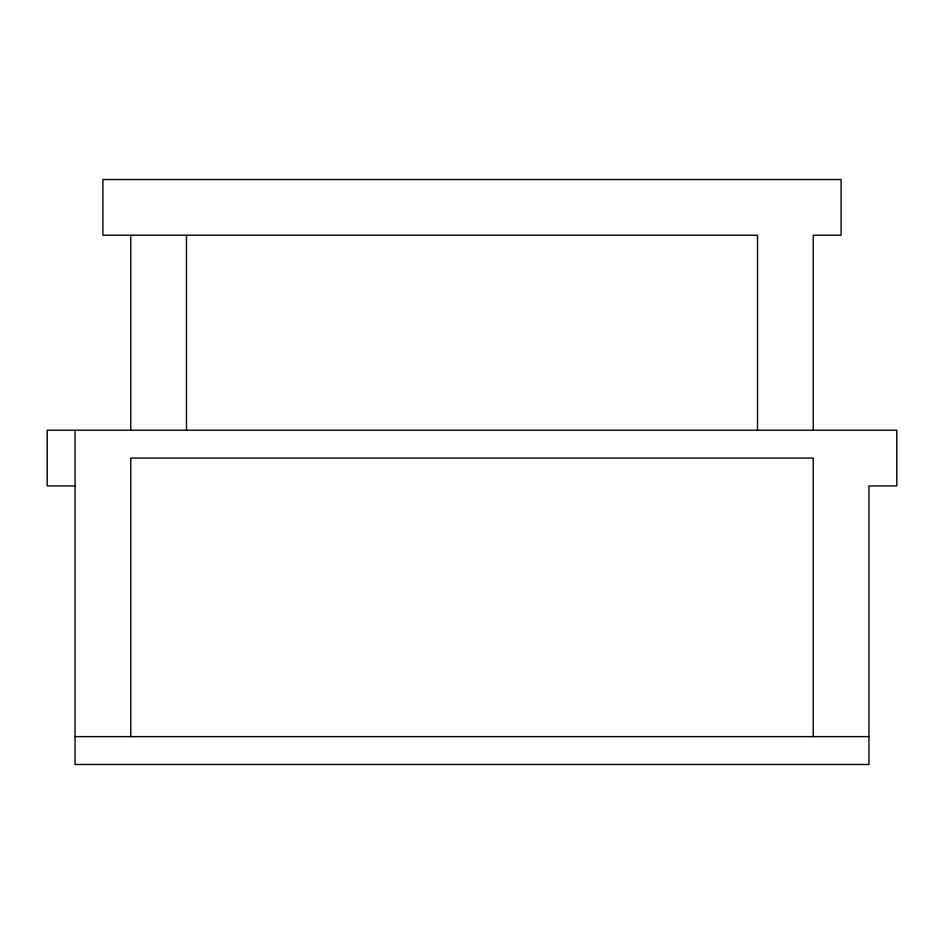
<?xml version="1.0" encoding="UTF-8"?>
<svg xmlns="http://www.w3.org/2000/svg" width="944" height="944" viewBox="0 0 944 944"><rect width="100%" height="100%" fill="white"/><g stroke="black" fill="none" stroke-linecap="round" stroke-linejoin="round"><path stroke-width="1.42" d="M75.06 485.924L47.2 485.924L47.2 430.216L896.8 430.216L896.8 485.924L868.94 485.924L868.94 764.487L75.06 764.487L75.06 430.216M75.06 736.627L868.94 736.627M813.232 430.216L813.232 235.221L841.092 235.221L841.092 179.513L102.908 179.513L102.908 235.221L757.525 235.221L757.525 430.216M813.232 736.627L813.232 458.076L130.768 458.076L130.768 736.627M186.475 235.221L186.475 430.216M130.768 235.221L130.768 430.216"/></g></svg>
